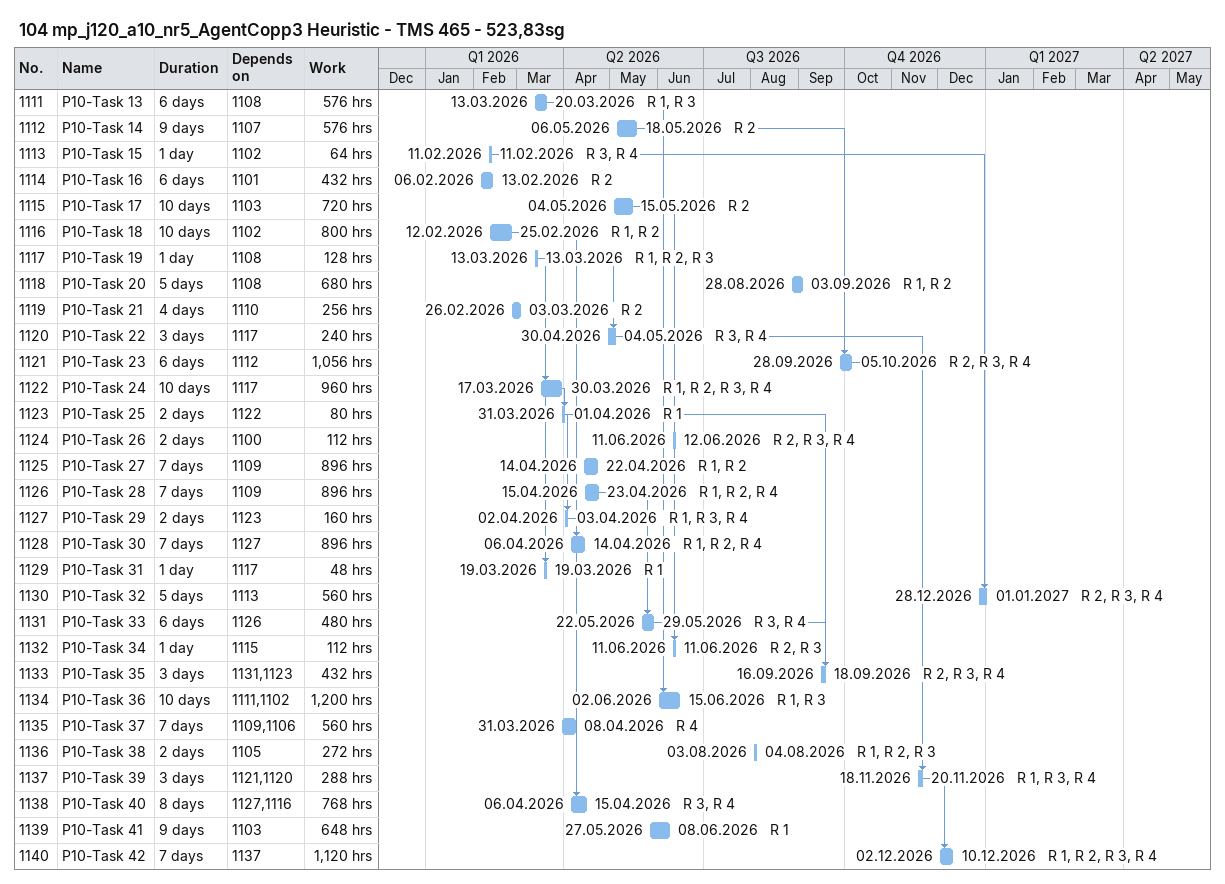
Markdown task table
104 mp_j120_a10_nr5_AgentCopp3 Heuristic - TMS 465 - 523,83sg

| ID | Task | Duration | Start | Finish | Predecessors | Resources | Work (h) |
|---|---|---|---|---|---|---|---|
| 1111 | P10-Task 13 | 6d | 2026-03-13 | 2026-03-20 | 1108 | R 1, R 3 | 576 |
| 1112 | P10-Task 14 | 9d | 2026-05-06 | 2026-05-18 | 1107 | R 2 | 576 |
| 1113 | P10-Task 15 | 1d | 2026-02-11 | 2026-02-11 | 1102 | R 3, R 4 | 64 |
| 1114 | P10-Task 16 | 6d | 2026-02-06 | 2026-02-13 | 1101 | R 2 | 432 |
| 1115 | P10-Task 17 | 10d | 2026-05-04 | 2026-05-15 | 1103 | R 2 | 720 |
| 1116 | P10-Task 18 | 10d | 2026-02-12 | 2026-02-25 | 1102 | R 1, R 2 | 800 |
| 1117 | P10-Task 19 | 1d | 2026-03-13 | 2026-03-13 | 1108 | R 1, R 2, R 3 | 128 |
| 1118 | P10-Task 20 | 5d | 2026-08-28 | 2026-09-03 | 1108 | R 1, R 2 | 680 |
| 1119 | P10-Task 21 | 4d | 2026-02-26 | 2026-03-03 | 1110 | R 2 | 256 |
| 1120 | P10-Task 22 | 3d | 2026-04-30 | 2026-05-04 | 1117 | R 3, R 4 | 240 |
| 1121 | P10-Task 23 | 6d | 2026-09-28 | 2026-10-05 | 1112 | R 2, R 3, R 4 | 1056 |
| 1122 | P10-Task 24 | 10d | 2026-03-17 | 2026-03-30 | 1117 | R 1, R 2, R 3, R 4 | 960 |
| 1123 | P10-Task 25 | 2d | 2026-03-31 | 2026-04-01 | 1122 | R 1 | 80 |
| 1124 | P10-Task 26 | 2d | 2026-06-11 | 2026-06-12 | 1100 | R 2, R 3, R 4 | 112 |
| 1125 | P10-Task 27 | 7d | 2026-04-14 | 2026-04-22 | 1109 | R 1, R 2 | 896 |
| 1126 | P10-Task 28 | 7d | 2026-04-15 | 2026-04-23 | 1109 | R 1, R 2, R 4 | 896 |
| 1127 | P10-Task 29 | 2d | 2026-04-02 | 2026-04-03 | 1123 | R 1, R 3, R 4 | 160 |
| 1128 | P10-Task 30 | 7d | 2026-04-06 | 2026-04-14 | 1127 | R 1, R 2, R 4 | 896 |
| 1129 | P10-Task 31 | 1d | 2026-03-19 | 2026-03-19 | 1117 | R 1 | 48 |
| 1130 | P10-Task 32 | 5d | 2026-12-28 | 2027-01-01 | 1113 | R 2, R 3, R 4 | 560 |
| 1131 | P10-Task 33 | 6d | 2026-05-22 | 2026-05-29 | 1126 | R 3, R 4 | 480 |
| 1132 | P10-Task 34 | 1d | 2026-06-11 | 2026-06-11 | 1115 | R 2, R 3 | 112 |
| 1133 | P10-Task 35 | 3d | 2026-09-16 | 2026-09-18 | 1131, 1123 | R 2, R 3, R 4 | 432 |
| 1134 | P10-Task 36 | 10d | 2026-06-02 | 2026-06-15 | 1111, 1102 | R 1, R 3 | 1200 |
| 1135 | P10-Task 37 | 7d | 2026-03-31 | 2026-04-08 | 1109, 1106 | R 4 | 560 |
| 1136 | P10-Task 38 | 2d | 2026-08-03 | 2026-08-04 | 1105 | R 1, R 2, R 3 | 272 |
| 1137 | P10-Task 39 | 3d | 2026-11-18 | 2026-11-20 | 1121, 1120 | R 1, R 3, R 4 | 288 |
| 1138 | P10-Task 40 | 8d | 2026-04-06 | 2026-04-15 | 1127, 1116 | R 3, R 4 | 768 |
| 1139 | P10-Task 41 | 9d | 2026-05-27 | 2026-06-08 | 1103 | R 1 | 648 |
| 1140 | P10-Task 42 | 7d | 2026-12-02 | 2026-12-10 | 1137 | R 1, R 2, R 3, R 4 | 1120 |
